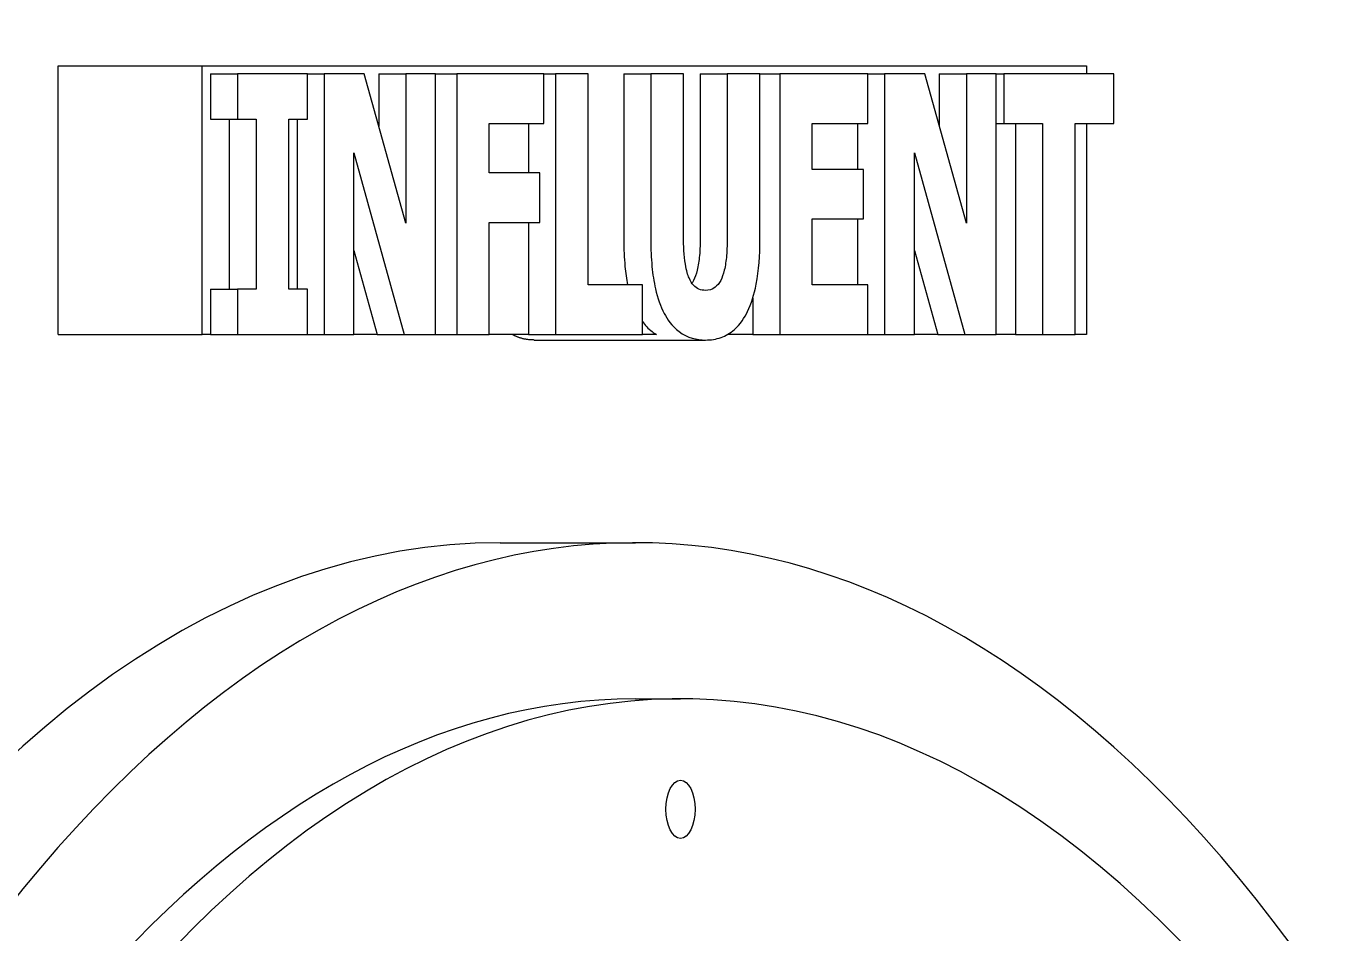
# Model space of a CAD drawing. Header units: inches. Extents: x 12 to 318, y 5 to 204.
# Drawn here: x 157.122 to 158.686, y 84.57 to 85.659 of the extents above; entities that cross this region are included whole.
import ezdxf

# ---------------------------------------------------------------- set-up
doc = ezdxf.new("R2010")
doc.units = ezdxf.units.IN
doc.header["$LTSCALE"] = 9.5
doc.header["$MEASUREMENT"] = 0
doc.layers.add('Dimension', color=7, linetype='Continuous', lineweight=25)
doc.layers.add('Visible', color=7, linetype='Continuous', lineweight=18)
doc.styles.add('Standard D-E', font='arial.ttf')
doc.dimstyles.new('in [mm] D-E NeptuneBenson', dxfattribs={"dimscale": 9.5, "dimtxt": 0.15, "dimasz": 0.098425, "dimexe": 0.125, "dimexo": 0.063, "dimgap": 0.031496, "dimtad": 0, "dimtih": 1, "dimtoh": 1, "dimdec": 4, "dimzin": 3, "dimdsep": 46, "dimlunit": 5, "dimtxsty": 'Standard D-E', "dimcen": 0.09, "dimdle": 0.393701, "dimclrd": 256, "dimclre": 256, "dimclrt": 256, "dimadec": 1, "dimazin": 1, "dimtfac": 1, "dimtofl": 0, "dimtmove": 0, "dimatfit": 3, "dimfxl": 1, "dimfrac": 1, "dimtolj": 1, "dimtzin": 4, "dimlwd": -1, "dimlwe": -1, "dimarcsym": 0})

# ---------------------------------------------------------------- blocks, each defined once
blk = doc.blocks.new('*D26')
at = {"layer": 'Defpoints', "color": 0, "transparency": 16777216}
for p in [(158.4059, 100.6863), (159.8111, 27.7063), (175.2466, 27.7063)]:
    blk.add_point(p, dxfattribs=at)
at = {"layer": 'Dimension', "transparency": 16777216}
for p, q in [((159.0044, 100.6863), (176.4341, 100.6863)), ((175.2466, 99.7513), (175.2466, 83.4672)), ((175.2466, 28.6414), (175.2466, 78.9878)), ((160.4096, 27.7063), (176.4341, 27.7063))]:
    blk.add_line(p, q, dxfattribs=at)
for points in [[(175.0907, 99.7513), (175.4024, 99.7513), (175.2466, 100.6863)], [(175.0907, 28.6414), (175.4024, 28.6414), (175.2466, 27.7063)]]:
    blk.add_solid(points, dxfattribs=at)
at = {"layer": 'Dimension', "transparency": 16777216, "char_height": 1.425, "attachment_point": 5, "style": 'Standard D-E'}
for s, insert in [('\\A1; 73 in', (175.2466, 82.2548)), ('\\A1;[1853.7 mm]', (175.2466, 80.0151))]:
    blk.add_mtext(s, dxfattribs=dict(at, insert=insert))
blk = doc.blocks.new('*D27')
at = {"layer": 'Defpoints', "color": 0, "transparency": 16777216}
for p in [(145.3107, 108.5663), (184.5188, 108.5663), (159.8111, 27.7063)]:
    blk.add_point(p, dxfattribs=at)
at = {"layer": 'Dimension', "transparency": 16777216}
for p, q in [((145.9092, 108.5663), (185.7063, 108.5663)), ((184.5188, 107.6313), (184.5188, 71.0909)), ((184.5188, 28.6414), (184.5188, 65.1817)), ((160.4096, 27.7063), (185.7063, 27.7063))]:
    blk.add_line(p, q, dxfattribs=at)
for points in [[(184.363, 107.6313), (184.6747, 107.6313), (184.5188, 108.5663)], [(184.363, 28.6414), (184.6747, 28.6414), (184.5188, 27.7063)]]:
    blk.add_solid(points, dxfattribs=at)
at = {"layer": 'Dimension', "transparency": 16777216, "char_height": 1.425, "attachment_point": 5, "style": 'Standard D-E'}
for s, insert in [('\\A1; 80{\\H1x;\\S7#8;} in', (184.5188, 69.8785)), ('\\A1;[2053.8 mm]', (184.5188, 66.9239))]:
    blk.add_mtext(s, dxfattribs=dict(at, insert=insert))

msp = doc.modelspace()

# ---------------------------------------------------------------- linework, layer by layer
at = {"layer": 'Visible'}
for p, q in [((157.160477, 85.288778), (157.160477, 85.611278)), ((157.160477, 85.611278), (157.333682, 85.611278)), ((157.333682, 85.611278), (158.396182, 85.611278)), ((157.333682, 85.288778), (157.333682, 85.611278)), ((158.396182, 85.611278), (158.396182, 85.601778)), ((157.343575, 85.601778), (157.343575, 85.547244)), ((157.343575, 85.601778), (157.376051, 85.601778)), ((157.460261, 85.601778), (157.376051, 85.601778)), ((157.376051, 85.601778), (157.376051, 85.547244)), ((157.460261, 85.601778), (157.479988, 85.601778)), ((157.460261, 85.547244), (157.460261, 85.601778)), ((157.528181, 85.601778), (157.479988, 85.601778)), ((157.479988, 85.601778), (157.479988, 85.288778)), ((157.578149, 85.42245), (157.528181, 85.601778)), ((157.545673, 85.601778), (157.545673, 85.539001)), ((157.545673, 85.601778), (157.578149, 85.601778)), ((157.61404, 85.601778), (157.578149, 85.601778)), ((157.578149, 85.601778), (157.578149, 85.42245)), ((157.61404, 85.601778), (157.639473, 85.601778)), ((157.61404, 85.288778), (157.61404, 85.601778)), ((157.744229, 85.601778), (157.639473, 85.601778)), ((157.639473, 85.601778), (157.639473, 85.288778)), ((157.744229, 85.542171), (157.744229, 85.601778)), ((157.744229, 85.601778), (157.758122, 85.601778)), ((157.797437, 85.601778), (157.758122, 85.601778)), ((157.758122, 85.601778), (157.758122, 85.288778)), ((157.797437, 85.348385), (157.797437, 85.601778)), ((157.840109, 85.601778), (157.840109, 85.401905)), ((157.840109, 85.601778), (157.872585, 85.601778)), ((157.911901, 85.601778), (157.872585, 85.601778)), ((157.872585, 85.601778), (157.872585, 85.401905)), ((157.911901, 85.40647), (157.911901, 85.601778)), ((157.93193, 85.601778), (157.93193, 85.40647)), ((157.93193, 85.601778), (157.964405, 85.601778)), ((158.003721, 85.601778), (157.964405, 85.601778)), ((157.964405, 85.601778), (157.964405, 85.40647)), ((158.003721, 85.601778), (158.027505, 85.601778)), ((158.003721, 85.402158), (158.003721, 85.601778)), ((158.133276, 85.601778), (158.027505, 85.601778)), ((158.027505, 85.601778), (158.027505, 85.288778)), ((158.133276, 85.601778), (158.15351, 85.601778)), ((158.133276, 85.542171), (158.133276, 85.601778)), ((158.201703, 85.601778), (158.15351, 85.601778)), ((158.15351, 85.601778), (158.15351, 85.288778)), ((158.251671, 85.42245), (158.201703, 85.601778)), ((158.219195, 85.601778), (158.219195, 85.539001)), ((158.219195, 85.601778), (158.251671, 85.601778)), ((158.287562, 85.601778), (158.251671, 85.601778)), ((158.251671, 85.601778), (158.251671, 85.42245)), ((158.287562, 85.288778), (158.287562, 85.601778)), ((158.287562, 85.601778), (158.296762, 85.601778)), ((158.428658, 85.601778), (158.296762, 85.601778)), ((158.296762, 85.601778), (158.296762, 85.542171)), ((158.428658, 85.542171), (158.428658, 85.601778)), ((157.343575, 85.547244), (157.376051, 85.547244)), ((157.366022, 85.547244), (157.366022, 85.343312)), ((157.376051, 85.547244), (157.398498, 85.547244)), ((157.398498, 85.547244), (157.398498, 85.343312)), ((157.437814, 85.547244), (157.460261, 85.547244)), ((157.437814, 85.343312), (157.437814, 85.547244)), ((157.447512, 85.547244), (157.447512, 85.343312)), ((157.678535, 85.542171), (157.744229, 85.542171)), ((157.678535, 85.483071), (157.678535, 85.542171)), ((157.725646, 85.542171), (157.725646, 85.483071)), ((158.066567, 85.48713), (158.066567, 85.542171)), ((158.066567, 85.542171), (158.133276, 85.542171)), ((158.121034, 85.542171), (158.121034, 85.48713)), ((158.287562, 85.542171), (158.296762, 85.542171)), ((158.296762, 85.542171), (158.343053, 85.542171)), ((158.310577, 85.542171), (158.310577, 85.288778)), ((158.343053, 85.542171), (158.343053, 85.288778)), ((158.382368, 85.542171), (158.428658, 85.542171)), ((158.382368, 85.288778), (158.382368, 85.542171)), ((158.396182, 85.542171), (158.396182, 85.288778)), ((157.515879, 85.506914), (157.576247, 85.288778)), ((157.515879, 85.288778), (157.515879, 85.506914)), ((158.189401, 85.288778), (158.189401, 85.506914)), ((158.189401, 85.506914), (158.249769, 85.288778)), ((157.73903, 85.483071), (157.678535, 85.483071)), ((157.73903, 85.423465), (157.73903, 85.483071)), ((158.128076, 85.48713), (158.066567, 85.48713)), ((158.128076, 85.427523), (158.128076, 85.48713)), ((157.678535, 85.288778), (157.678535, 85.423465)), ((157.678535, 85.423465), (157.73903, 85.423465)), ((157.725646, 85.423465), (157.725646, 85.288778)), ((158.066567, 85.427523), (158.128076, 85.427523)), ((158.066567, 85.348385), (158.066567, 85.427523)), ((158.121034, 85.427523), (158.121034, 85.348385)), ((157.515879, 85.389564), (157.543771, 85.288778)), ((158.189401, 85.389564), (158.217293, 85.288778)), ((157.343575, 85.343312), (157.343575, 85.288778)), ((157.343575, 85.343312), (157.376051, 85.343312)), ((157.376051, 85.343312), (157.376051, 85.288778)), ((157.398498, 85.343312), (157.376051, 85.343312)), ((157.460261, 85.343312), (157.437814, 85.343312)), ((157.460261, 85.288778), (157.460261, 85.343312)), ((157.862498, 85.348385), (157.797437, 85.348385)), ((157.862498, 85.288778), (157.862498, 85.348385)), ((158.133276, 85.348385), (158.066567, 85.348385)), ((158.133276, 85.288778), (158.133276, 85.348385)), ((157.995029, 85.332394), (157.995029, 85.288778)), ((157.160477, 85.288778), (157.333682, 85.288778)), ((157.343575, 85.288778), (157.333682, 85.288778)), ((157.343575, 85.288778), (157.376051, 85.288778)), ((157.376051, 85.288778), (157.460261, 85.288778)), ((157.460261, 85.288778), (157.479988, 85.288778)), ((157.479988, 85.288778), (157.515879, 85.288778)), ((157.543771, 85.288778), (157.515879, 85.288778)), ((157.543771, 85.288778), (157.576247, 85.288778)), ((157.576247, 85.288778), (157.61404, 85.288778)), ((157.61404, 85.288778), (157.639473, 85.288778)), ((157.639473, 85.288778), (157.678535, 85.288778)), ((157.725646, 85.288778), (157.678535, 85.288778)), ((157.725646, 85.288778), (157.758122, 85.288778)), ((157.732472, 85.282183), (157.938153, 85.282183)), ((157.758122, 85.288778), (157.862498, 85.288778)), ((157.879439, 85.288778), (157.862498, 85.288778)), ((157.995029, 85.288778), (157.96469, 85.288778)), ((157.995029, 85.288778), (158.027505, 85.288778)), ((158.027505, 85.288778), (158.133276, 85.288778)), ((158.133276, 85.288778), (158.15351, 85.288778)), ((158.15351, 85.288778), (158.189401, 85.288778)), ((158.217293, 85.288778), (158.189401, 85.288778)), ((158.217293, 85.288778), (158.249769, 85.288778)), ((158.249769, 85.288778), (158.287562, 85.288778)), ((158.310577, 85.288778), (158.287562, 85.288778)), ((158.310577, 85.288778), (158.343053, 85.288778)), ((158.343053, 85.288778), (158.382368, 85.288778)), ((158.396182, 85.288778), (158.382368, 85.288778)), ((157.691727, 85.038778), (157.854107, 85.038778)), ((157.854107, 84.851278), (157.908234, 84.851278))]:
    msp.add_line(p, q, dxfattribs=at)
for centre, major_axis, start_param, end_param in [((157.854107, 82.226278), (0, 2.8125), 5.67192986, 8.94884126), ((157.908234, 82.226278), (0, -2.625), 2.64866739, 6.33361033), ((157.691727, 82.226278), (0, 2.8125), 0, 2.66565596), ((157.854107, 82.226278), (0, -2.625), 3.14159265, 6.28318531)]:
    msp.add_ellipse(centre, major_axis=major_axis, ratio=0.5, start_param=start_param, end_param=end_param, dxfattribs=at)
msp.add_ellipse((157.908234, 84.718674), major_axis=(0, -0.035), ratio=0.5, dxfattribs=at)
for points, knots in [([(157.938153, 85.34179), (157.93553, 85.34179), (157.932859, 85.342214), (157.928074, 85.344256), (157.925912, 85.345713), (157.921804, 85.35014), (157.91997, 85.353092), (157.91706, 85.360137), (157.915433, 85.365205), (157.912422, 85.383547), (157.911901, 85.395474), (157.911901, 85.40647)], [-0.357819749, -0.357819749, -0.357819749, -0.357819749, -0.281802872, -0.281802872, -0.21609433, -0.21609433, -0.146681317, -0.146681317, -0.083787292, -0.083787292, 0, 0, 0, 0]), ([(157.93193, 85.40647), (157.93193, 85.3989), (157.931694, 85.391031), (157.930504, 85.377552), (157.929668, 85.37145), (157.927125, 85.360783), (157.925661, 85.356884), (157.923354, 85.352525), (157.922651, 85.351382), (157.921913, 85.350347)], [-0.217363441, -0.217363441, -0.217363441, -0.217363441, -0.17163752, -0.17163752, -0.134758966, -0.134758966, -0.100390194, -0.100390194, -0.086453699, -0.086453699, -0.086453699, -0.086453699]), ([(157.964405, 85.40647), (157.964405, 85.3989), (157.96417, 85.391031), (157.96298, 85.377552), (157.962144, 85.37145), (157.959601, 85.360783), (157.958137, 85.356884), (157.954559, 85.350123), (157.952299, 85.347436), (157.946133, 85.342754), (157.942079, 85.34179), (157.938153, 85.34179)], [-0.217363441, -0.217363441, -0.217363441, -0.217363441, -0.17163752, -0.17163752, -0.134758966, -0.134758966, -0.100390194, -0.100390194, -0.059831536, -0.059831536, 0, 0, 0, 0]), ([(157.840109, 85.401905), (157.840109, 85.391399), (157.840516, 85.3808), (157.842234, 85.362926), (157.843276, 85.355512), (157.844705, 85.348385)], [-0.821877976, -0.821877976, -0.821877976, -0.821877976, -0.654433498, -0.654433498, -0.531830613, -0.531830613, -0.531830613, -0.531830613]), ([(157.872585, 85.401905), (157.872585, 85.391399), (157.872992, 85.3808), (157.87487, 85.361267), (157.876224, 85.352264), (157.88076, 85.332469), (157.884272, 85.322534), (157.892132, 85.307805), (157.89767, 85.29904), (157.916567, 85.284759), (157.927545, 85.282183), (157.938153, 85.282183)], [-0.821877976, -0.821877976, -0.821877976, -0.821877976, -0.654433498, -0.654433498, -0.504909579, -0.504909579, -0.307478412, -0.307478412, -0.16166829, -0.16166829, 0, 0, 0, 0]), ([(157.938153, 85.282183), (157.94449, 85.282183), (157.950929, 85.283071), (157.962585, 85.287267), (157.967935, 85.29027), (157.980207, 85.301101), (157.985193, 85.309028), (157.993373, 85.325888), (157.99681, 85.336864), (158.002518, 85.365896), (158.003721, 85.384161), (158.003721, 85.402158)], [-0.433604472, -0.433604472, -0.433604472, -0.433604472, -0.370673963, -0.370673963, -0.316022801, -0.316022801, -0.237534002, -0.237534002, -0.137141706, -0.137141706, 0, 0, 0, 0]), ([(157.862492, 85.304203), (157.865519, 85.300114), (157.869344, 85.295904), (157.875887, 85.290959), (157.877651, 85.2898), (157.879439, 85.288778)], [-0.239954448, -0.239954448, -0.239954448, -0.239954448, -0.16166829, -0.16166829, -0.133487705, -0.133487705, -0.133487705, -0.133487705])]:
    msp.add_open_spline(points, degree=3, knots=knots, dxfattribs=at)
msp.add_open_spline([(157.732472, 85.282183), (157.717773, 85.282183), (157.706234, 85.288778)], degree=2, dxfattribs=at)

# ---------------------------------------------------------------- dimensions: what is measured, and where the dimension line sits
at = {"layer": 'Dimension'}
for base, p1, p2, text, picture, middle in [((184.518818, 108.566317), (159.811147, 27.706313), (145.310669, 108.566317), ' <> in\\X[2053.8 mm]', '*D27', (184.518818, 68.136315)), ((175.246572, 27.706313), (158.405909, 100.686313), (159.811147, 27.706313), ' <> in\\X[1853.7 mm]', '*D26', (175.246572, 81.227514))]:
    dim = msp.add_linear_dim(base=base, p1=p1, p2=p2, angle=90, text=text, dimstyle='in [mm] D-E NeptuneBenson', override={"dimgap": 0.031496, "dimdec": 4, "dimpost": '', "dimtol": 0, "dimlim": 0, "dimtp": 0, "dimtm": 0, "dimtdec": 2, "dimatfit": 1}, dxfattribs=at)
    dim.commit()
    dim.dimension.update_dxf_attribs({"geometry": picture, "text_midpoint": middle, "dimtype": 160})

doc.saveas('drawing.dxf')
